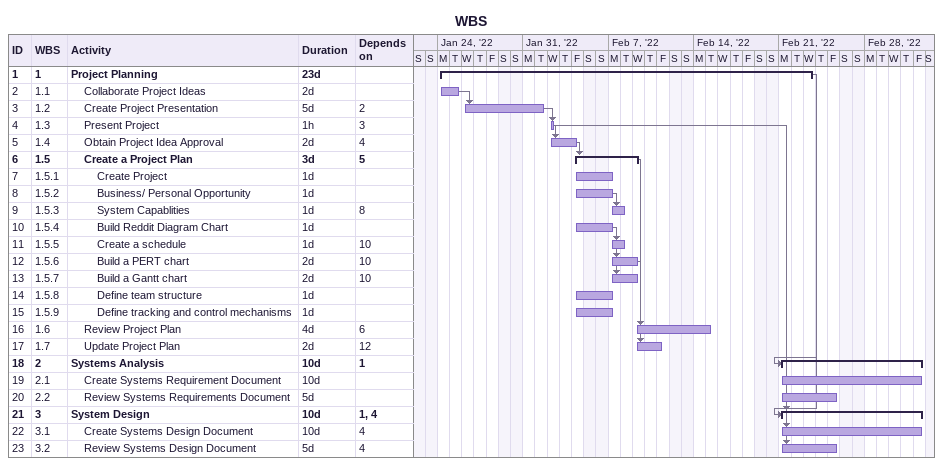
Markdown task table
WBS

| ID | WBS | Task | Duration | Start | Finish | Predecessors |
|---|---|---|---|---|---|---|
| 1 | 1 | **Project Planning** | 23d | 2022-01-24 | 2022-02-23 |  |
| 2 | 1.1 | Collaborate Project Ideas | 2d | 2022-01-24 | 2022-01-25 |  |
| 3 | 1.2 | Create Project Presentation | 5d | 2022-01-26 | 2022-02-01 | 2 |
| 4 | 1.3 | Present Project | 1h | 2022-02-02 | 2022-02-02 | 3 |
| 5 | 1.4 | Obtain Project Idea Approval | 2d | 2022-02-02 | 2022-02-04 | 4 |
| 6 | 1.5 | **Create a Project Plan** | 3d | 2022-02-04 | 2022-02-09 | 5 |
| 7 | 1.5.1 | Create Project | 1d | 2022-02-04 | 2022-02-07 |  |
| 8 | 1.5.2 | Business/ Personal Opportunity | 1d | 2022-02-04 | 2022-02-07 |  |
| 9 | 1.5.3 | System Capablities | 1d | 2022-02-07 | 2022-02-08 | 8 |
| 10 | 1.5.4 | Build Reddit Diagram Chart | 1d | 2022-02-04 | 2022-02-07 |  |
| 11 | 1.5.5 | Create a schedule | 1d | 2022-02-07 | 2022-02-08 | 10 |
| 12 | 1.5.6 | Build a PERT chart | 2d | 2022-02-07 | 2022-02-09 | 10 |
| 13 | 1.5.7 | Build a Gantt chart | 2d | 2022-02-07 | 2022-02-09 | 10 |
| 14 | 1.5.8 | Define team structure | 1d | 2022-02-04 | 2022-02-07 |  |
| 15 | 1.5.9 | Define tracking and control mechanisms | 1d | 2022-02-04 | 2022-02-07 |  |
| 16 | 1.6 | Review Project Plan | 4d | 2022-02-09 | 2022-02-15 | 6 |
| 17 | 1.7 | Update Project Plan | 2d | 2022-02-09 | 2022-02-11 | 12 |
| 18 | 2 | **Systems Analysis** | 10d | 2022-02-21 | 2022-03-04 | 1 |
| 19 | 2.1 | Create Systems Requirement Document | 10d | 2022-02-21 | 2022-03-04 |  |
| 20 | 2.2 | Review Systems Requirements Document | 5d | 2022-02-21 | 2022-02-25 |  |
| 21 | 3 | **System Design** | 10d | 2022-02-21 | 2022-03-04 | 1, 4 |
| 22 | 3.1 | Create Systems Design Document | 10d | 2022-02-21 | 2022-03-04 | 4 |
| 23 | 3.2 | Review Systems Design Document | 5d | 2022-02-21 | 2022-02-25 | 4 |
